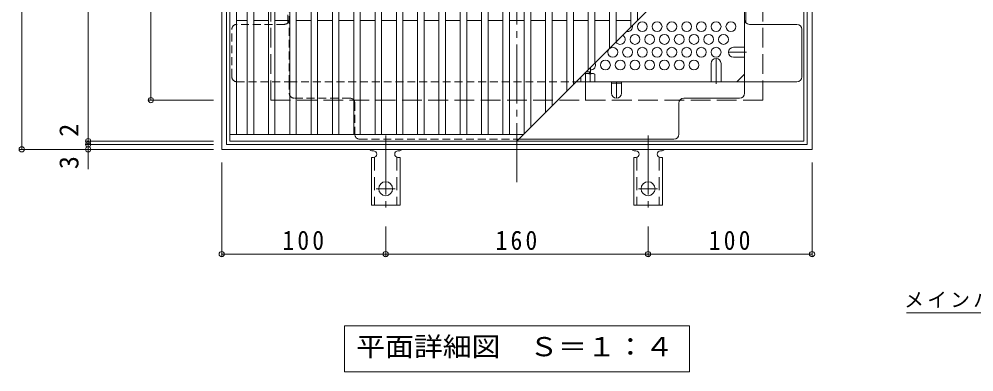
# Model space of a CAD drawing. Units: millimetres at full size, sheet at 1:4. Extents: x -822 to 976, y -780 to 766.
# Drawn here: x -798 to -216, y 128 to 343 of the extents above; entities that cross this region are included whole.
import ezdxf
from ezdxf.enums import TextEntityAlignment as Align

# ---------------------------------------------------------------- set-up
doc = ezdxf.new("R2010")
doc.units = ezdxf.units.MM
doc.header["$LTSCALE"] = 4
doc.header["$PDMODE"] = 32
doc.header["$PDSIZE"] = 3.2
for name, pattern in [('CHAIN1', [8, 5, -1, 1, -1]), ('CHAIN2', [12, 9, -1, 1, -1]), ('DASHED1', [1.8, 1.2, -0.6]), ('DASHED2', [3, 2, -1]), ('DASHED3', [4, 3, -1])]:
    doc.linetypes.add(name, pattern=pattern)
for name, color, linetype, lineweight in [('A-1', 2, 'DASHED3', 9), ('A-2', 3, 'Continuous', 9), ('A-4', 7, 'Continuous', 9), ('A-5', 7, 'Continuous', 9), ('A-6', 2, 'Continuous', 9), ('A-7', 2, 'Continuous', 9), ('A-8', 2, 'Continuous', 9), ('A-A', 3, 'Continuous', 9), ('A-B', 2, 'Continuous', 9), ('F-5_F-5ﾚｲﾔ', 7, 'Continuous', 9)]:
    doc.layers.add(name, color=color, linetype=linetype, lineweight=lineweight)
doc.styles.add('ＭＳ ゴシック', font='')
doc.styles.get('ＭＳ ゴシック').set_extended_font_data('MS Gothic')

msp = doc.modelspace()

# ---------------------------------------------------------------- linework, layer by layer
at = {"layer": 'A-1'}
for p, q in [((-644.713, 593.162), (-644.713, 293.162)), ((-344.713, 593.162), (-344.713, 293.162)), ((-344.713, 293.162), (-644.713, 293.162))]:
    msp.add_line(p, q, dxfattribs=at)
at = {"layer": 'A-1', "linetype": 'Continuous'}
for points in [[(-674.713, 623.162), (-674.713, 263.162), (-314.713, 263.162), (-314.713, 623.162)], [(-671.713, 620.162), (-671.713, 266.162), (-317.713, 266.162), (-317.713, 620.162)]]:
    msp.add_lwpolyline(points, close=True, dxfattribs=at)
at = {"layer": 'A-2'}
for p, q in [((-669.713, 618.161), (-669.713, 268.162)), ((-319.713, 618.161), (-319.713, 268.162)), ((-665.713, 614.162), (-665.713, 272.162)), ((-659.213, 614.162), (-659.213, 272.162)), ((-655.213, 614.162), (-655.213, 272.162)), ((-646.213, 614.162), (-646.213, 272.162)), ((-642.213, 614.162), (-642.213, 272.162)), ((-633.213, 614.162), (-633.213, 272.162)), ((-629.213, 614.162), (-629.213, 272.162)), ((-620.213, 614.162), (-620.213, 272.162)), ((-616.213, 614.162), (-616.213, 272.162)), ((-607.213, 614.162), (-607.213, 272.162)), ((-603.213, 614.162), (-603.213, 272.162)), ((-594.213, 614.162), (-594.213, 272.162)), ((-590.213, 614.162), (-590.213, 272.162)), ((-581.213, 614.162), (-581.213, 272.162)), ((-577.213, 614.162), (-577.213, 272.162)), ((-568.213, 614.162), (-568.213, 272.162)), ((-564.213, 614.162), (-564.213, 272.162)), ((-555.213, 614.162), (-555.213, 272.162)), ((-551.213, 614.162), (-551.213, 272.162)), ((-542.213, 614.162), (-542.213, 272.162)), ((-538.213, 614.162), (-538.213, 272.162)), ((-529.213, 614.162), (-529.213, 272.162)), ((-525.213, 614.162), (-525.213, 272.162)), ((-516.213, 614.162), (-516.213, 272.162)), ((-512.213, 614.162), (-512.213, 272.162)), ((-503.213, 614.162), (-503.213, 272.162)), ((-499.213, 614.162), (-499.213, 272.162)), ((-490.213, 614.162), (-490.213, 272.662)), ((-486.213, 614.162), (-486.213, 276.662)), ((-477.213, 614.162), (-477.213, 285.663)), ((-473.213, 614.162), (-473.213, 289.662)), ((-464.213, 614.162), (-464.213, 298.662)), ((-460.213, 614.162), (-460.213, 302.662)), ((-451.213, 614.162), (-451.213, 311.662)), ((-447.213, 614.162), (-447.213, 315.662)), ((-438.213, 614.162), (-438.213, 324.663)), ((-434.213, 614.162), (-434.213, 328.662)), ((-425.213, 614.162), (-425.213, 337.662)), ((-421.213, 614.162), (-421.213, 341.662)), ((-494.713, 268.162), (-319.713, 443.162)), ((-665.713, 341.662), (-659.213, 341.662)), ((-655.213, 341.662), (-646.213, 341.662)), ((-642.213, 341.662), (-633.213, 341.662)), ((-629.213, 341.662), (-620.213, 341.662)), ((-616.213, 341.662), (-607.213, 341.662)), ((-603.213, 341.662), (-594.213, 341.662)), ((-590.213, 341.662), (-581.213, 341.662)), ((-577.213, 341.662), (-568.213, 341.662)), ((-564.213, 341.662), (-555.213, 341.662)), ((-551.213, 341.662), (-542.213, 341.662)), ((-538.213, 341.662), (-529.213, 341.662)), ((-525.213, 341.662), (-516.213, 341.662)), ((-512.213, 341.662), (-503.213, 341.662)), ((-499.213, 341.662), (-490.213, 341.662)), ((-486.213, 341.662), (-477.213, 341.662)), ((-473.213, 341.662), (-464.213, 341.662)), ((-460.213, 341.662), (-451.213, 341.662)), ((-447.213, 341.662), (-438.213, 341.662)), ((-434.213, 341.662), (-425.213, 341.662)), ((-669.713, 272.162), (-490.713, 272.162)), ((-669.713, 268.162), (-319.713, 268.162))]:
    msp.add_line(p, q, dxfattribs=at)
at = {"layer": 'A-4'}
for p, q in [((-796.663, 623.162), (-796.663, 263.162)), ((-756.152, 618.161), (-756.152, 268.162)), ((-717.912, 593.162), (-717.912, 293.162)), ((-719.112, 293.162), (-679.713, 293.162)), ((-757.352, 268.162), (-679.713, 268.162)), ((-756.152, 268.162), (-756.152, 266.162)), ((-797.863, 263.162), (-679.713, 263.162)), ((-757.352, 266.162), (-679.713, 266.162)), ((-756.152, 266.162), (-756.152, 263.162)), ((-756.152, 263.162), (-756.152, 251.076)), ((-674.713, 198.115), (-674.713, 255.162)), ((-314.713, 198.115), (-314.713, 255.162)), ((-574.713, 198.115), (-574.713, 216.229)), ((-414.713, 198.115), (-414.713, 216.23)), ((-674.713, 199.315), (-574.713, 199.315)), ((-574.713, 199.315), (-414.713, 199.315)), ((-414.713, 199.315), (-314.713, 199.315))]:
    msp.add_line(p, q, dxfattribs=at)
for p in [(-717.912, 293.162), (-756.152, 268.162), (-796.663, 263.162), (-756.152, 266.162), (-756.152, 263.162), (-674.713, 199.315), (-574.713, 199.315), (-414.713, 199.315), (-314.713, 199.315)]:
    msp.add_point(p, dxfattribs=at)
at = {"layer": 'A-5'}
for p, q in [((-599.913, 155.518), (-389.513, 155.518)), ((-599.913, 155.518), (-599.913, 127.518)), ((-389.513, 155.518), (-389.513, 127.518)), ((-599.913, 127.518), (-389.513, 127.518))]:
    msp.add_line(p, q, dxfattribs=at)
at = {"layer": 'A-6'}
for centre in [(-418.213, 337.94), (-409.213, 337.94), (-400.213, 337.94), (-391.213, 337.94), (-382.213, 337.94), (-373.213, 337.94), (-364.213, 337.94), (-422.713, 330.146), (-413.713, 330.146), (-404.713, 330.146), (-395.713, 330.146), (-386.713, 330.146), (-377.713, 330.146), (-368.713, 330.146), (-436.213, 322.352), (-427.213, 322.352), (-418.213, 322.352), (-409.213, 322.352), (-400.213, 322.352), (-391.213, 322.352), (-382.213, 322.352), (-373.213, 322.352), (-440.713, 314.557), (-431.713, 314.557), (-422.713, 314.557), (-413.713, 314.557), (-404.713, 314.557), (-395.713, 314.557), (-386.713, 314.557)]:
    msp.add_circle(centre, 3, dxfattribs=at)
for centre, start, end in [((-427.213, 337.94), 257.47221, 12.52779), ((-431.713, 330.146), 211.13903, 58.86097), ((-449.713, 314.557), 266.17745, 25.80165)]:
    msp.add_arc(centre, 3, start, end, dxfattribs=at)
at = {"layer": 'A-7', "linetype": 'CHAIN2'}
msp.add_line((-494.713, 243.162), (-494.713, 643.162), dxfattribs=at)
at = {"layer": 'A-7', "linetype": 'DASHED1'}
for p, q in [((-633.513, 581.966), (-633.513, 304.359)), ((-634.313, 340.32), (-634.313, 424.701)), ((-636.513, 339.36), (-665.516, 339.36)), ((-668.516, 307.359), (-668.516, 336.36)), ((-665.516, 304.359), (-633.513, 304.359)), ((-633.513, 304.359), (-633.513, 297.359)), ((-633.513, 304.359), (-458.516, 304.359)), ((-596.512, 294.359), (-630.513, 294.359)), ((-593.512, 291.359), (-593.512, 272.359)), ((-590.512, 269.359), (-493.516, 269.359))]:
    msp.add_line(p, q, dxfattribs=at)
at = {"layer": 'A-7'}
for p, q in [((-355.113, 340.32), (-355.113, 407.762)), ((-355.913, 297.359), (-355.913, 406.962)), ((-323.909, 339.36), (-352.913, 339.36)), ((-320.909, 307.359), (-320.909, 336.36)), ((-360.525, 304.359), (-355.913, 308.971)), ((-458.516, 304.359), (-323.909, 304.359)), ((-436.963, 303.559), (-430.963, 303.559)), ((-395.914, 272.359), (-395.914, 291.359)), ((-392.914, 294.359), (-358.913, 294.359)), ((-493.516, 269.359), (-398.914, 269.359))]:
    msp.add_line(p, q, dxfattribs=at)
at = {"layer": 'A-7', "linetype": 'DASHED1'}
for centre, start, end in [((-665.516, 336.36), 90, 180), ((-636.513, 342.36), 270, 0), ((-665.516, 307.359), 180, 270), ((-630.513, 297.359), 180, 270), ((-596.512, 291.359), 0, 90), ((-590.512, 272.359), 180, 270)]:
    msp.add_arc(centre, 3, start, end, dxfattribs=at)
at = {"layer": 'A-7'}
for centre, start, end in [((-352.913, 342.36), 180, 270), ((-323.909, 336.36), 0, 90), ((-323.909, 307.359), 270, 0), ((-358.913, 297.359), 270, 0), ((-392.914, 291.359), 90, 180), ((-398.914, 272.359), 270, 0)]:
    msp.add_arc(centre, 3, start, end, dxfattribs=at)
at = {"layer": 'A-8', "linetype": 'CHAIN1'}
for p, q in [((-354.713, 322.352), (-365.713, 322.352)), ((-373.213, 303.159), (-373.213, 318.509)), ((-433.963, 304.359), (-433.963, 294.359))]:
    msp.add_line(p, q, dxfattribs=at)
at = {"layer": 'A-8'}
for p, q in [((-362.713, 325.352), (-355.913, 325.352)), ((-376.213, 315.509), (-376.213, 304.359)), ((-370.213, 315.509), (-370.213, 304.359)), ((-362.713, 319.352), (-355.913, 319.352)), ((-436.963, 297.359), (-436.963, 304.359)), ((-430.963, 297.359), (-430.963, 304.359))]:
    msp.add_line(p, q, dxfattribs=at)
for centre, start, end in [((-362.713, 322.352), 90, 270), ((-373.213, 315.509), 0, 180), ((-433.963, 297.359), 180, 0)]:
    msp.add_arc(centre, 3, start, end, dxfattribs=at)
at = {"layer": 'A-A', "color": 7, "linetype": 'CHAIN2'}
for p, q in [((-574.713, 271.63), (-574.713, 224.229)), ((-414.713, 271.63), (-414.713, 224.23)), ((-580.489, 239.161), (-568.937, 239.161)), ((-420.489, 239.162), (-408.937, 239.162))]:
    msp.add_line(p, q, dxfattribs=at)
at = {"layer": 'A-A'}
for p, q in [((-582.713, 262.161), (-582.213, 262.161)), ((-567.217, 262.161), (-566.704, 262.161)), ((-422.713, 262.162), (-422.213, 262.162)), ((-407.218, 262.162), (-406.705, 262.162)), ((-583.463, 258.161), (-582.213, 258.161)), ((-583.463, 258.161), (-583.463, 229.161)), ((-565.963, 258.161), (-567.213, 258.161)), ((-565.963, 258.161), (-565.963, 229.161)), ((-423.463, 258.162), (-422.213, 258.162)), ((-423.463, 258.162), (-423.463, 229.162)), ((-405.963, 258.162), (-407.213, 258.162)), ((-405.963, 258.162), (-405.963, 229.162)), ((-565.963, 229.161), (-583.463, 229.161)), ((-405.963, 229.162), (-423.463, 229.162))]:
    msp.add_line(p, q, dxfattribs=at)
at = {"layer": 'A-A', "linetype": 'DASHED2'}
for p, q in [((-581.463, 258.307), (-581.463, 229.161)), ((-567.963, 258.307), (-567.963, 229.161)), ((-421.463, 258.308), (-421.463, 229.162)), ((-407.963, 258.308), (-407.963, 229.162))]:
    msp.add_line(p, q, dxfattribs=at)
at = {"layer": 'A-A'}
for centre in [(-574.713, 239.161), (-414.713, 239.162)]:
    msp.add_circle(centre, 4.25, dxfattribs=at)
for centre, start, end in [((-582.713, 264.161), 209.99951, 269.72403), ((-582.213, 260.161), 270, 90), ((-567.213, 260.161), 90.13329, 270), ((-566.713, 264.161), 270.24162, 330.00072), ((-422.713, 264.162), 209.99951, 269.72403), ((-422.213, 260.162), 270, 90), ((-407.213, 260.162), 90.13329, 270), ((-406.713, 264.162), 270.24162, 330.00072)]:
    msp.add_arc(centre, 2, start, end, dxfattribs=at)
at = {"layer": 'A-B'}
for p, q in [((-453.516, 309.359), (-447.913, 309.359)), ((-450.05, 308.926), (-450.05, 304.359)), ((-447.913, 309.359), (-447.163, 308.926)), ((-455.776, 307.099), (-455.776, 304.359))]:
    msp.add_line(p, q, dxfattribs=at)
at = {"layer": 'A-B', "color": 3, "linetype": 'CHAIN2'}
msp.add_line((-452.913, 309.962), (-452.913, 293.037), dxfattribs=at)
at = {"layer": 'A-B', "color": 3}
for p, q in [((-452.516, 310.359), (-449.913, 310.359)), ((-450.413, 310.359), (-450.413, 309.359)), ((-449.913, 312.962), (-449.913, 309.359))]:
    msp.add_line(p, q, dxfattribs=at)
at = {"layer": 'A-B'}
msp.add_lwpolyline([(-458.516, 304.359), (-447.163, 304.359), (-447.163, 308.926)], dxfattribs=at)
for centre, radius, start, end in [((-452.913, 299.676), 9.683, 72.79973, 93.69312), ((-448.573, 306.624), 2.735, 90.2103, 122.68507), ((-448.808, 306.077), 3.29, 59.99998, 86.07924)]:
    msp.add_arc(centre, radius, start, end, dxfattribs=at)
at = {"layer": 'F-5_F-5ﾚｲﾔ'}
msp.add_line((-257.078, 163.471), (-81.864, 163.471), dxfattribs=at)

# ---------------------------------------------------------------- texts
at = {"layer": 'A-4', "color": 2, "style": 'ＭＳ ゴシック'}
for s, p in [('2', (-758.552, 270.845)), ('3', (-758.552, 251.076))]:
    msp.add_text(s, height=11.73, rotation=90, dxfattribs=at).set_placement(p, align=Align.BOTTOM_LEFT)
at = {"layer": 'A-4', "color": 2, "char_height": 11.73, "attachment_point": 7, "style": 'ＭＳ ゴシック'}
for s, insert in [('\\T1.27;\\W0.9;100', (-637.713, 201.715)), ('\\T1.27;\\W0.9;160', (-507.713, 201.715)), ('\\T1.27;\\W0.9;100', (-377.713, 201.715))]:
    msp.add_mtext(s, dxfattribs=dict(at, insert=insert))
at = {"layer": 'A-5', "color": 2, "style": 'ＭＳ ゴシック', "width": 1.1}
msp.add_text('平面詳細図\u3000Ｓ＝１：４', height=11.73, dxfattribs=at).set_placement((-592.713, 133.518), align=Align.BOTTOM_LEFT)
at = {"layer": 'F-5_F-5ﾚｲﾔ', "insert": (-258.503, 166.151), "char_height": 8.798, "attachment_point": 7, "style": 'ＭＳ ゴシック'}
msp.add_mtext('\\T1.17;メインバー表面\u3000Ｓ＝１：１', dxfattribs=at)

doc.saveas('drawing.dxf')
